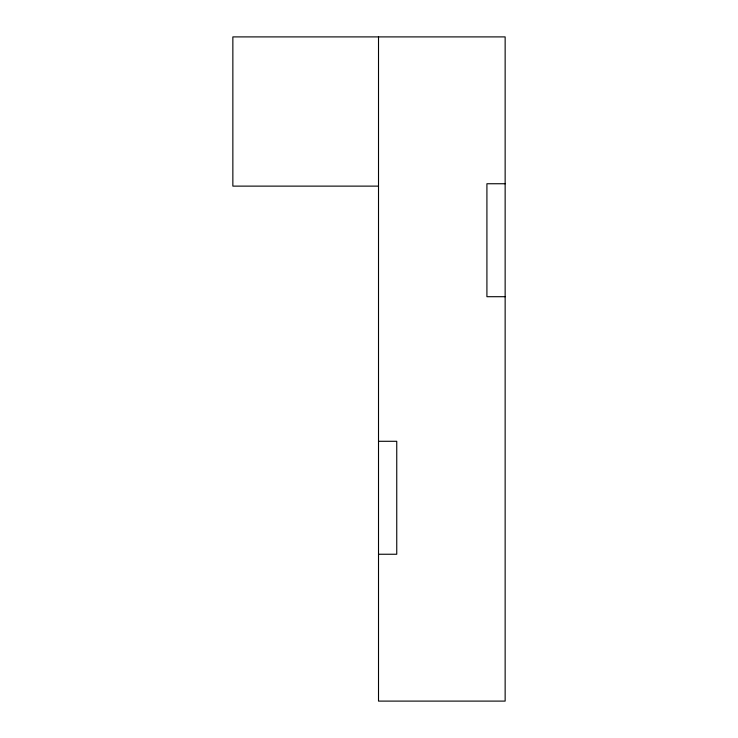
<?xml version="1.0" encoding="UTF-8"?>
<svg xmlns="http://www.w3.org/2000/svg" width="738" height="738" viewBox="0 0 738 738"><rect width="100%" height="100%" fill="white"/><g stroke="black" fill="none" stroke-linecap="round" stroke-linejoin="round"><path stroke-width="1.11" d="M505.143 183.744L486.914 183.744L486.914 296.704L505.143 296.704M378.511 186.124L232.857 186.124L232.857 36.9L505.143 36.9L505.143 701.1L378.511 701.1L378.511 36.9M378.511 441.287L396.749 441.287L396.749 554.247L378.511 554.247"/></g></svg>
